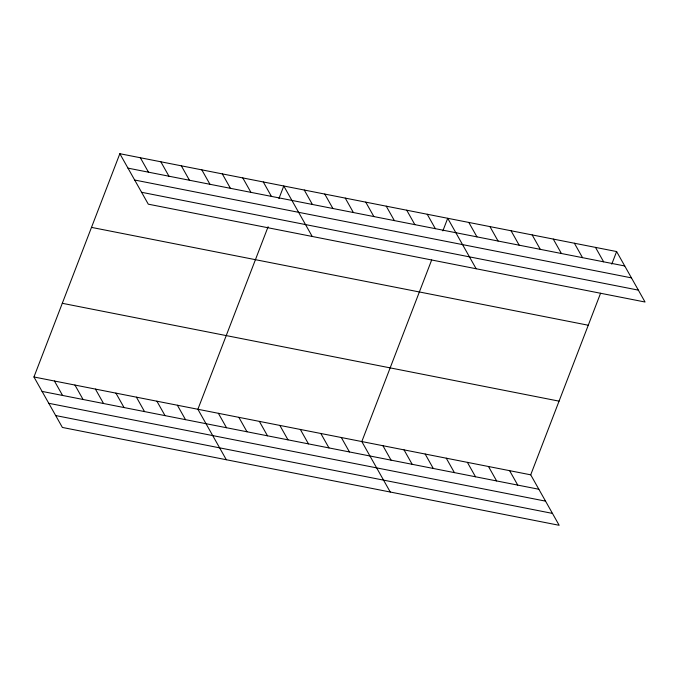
<?xml version="1.0" encoding="UTF-8"?>
<svg xmlns="http://www.w3.org/2000/svg" width="679" height="679" viewBox="0 0 679 679"><rect width="100%" height="100%" fill="white"/><g stroke="black" fill="none" stroke-linecap="round" stroke-linejoin="round"><path stroke-width="1.02" d="M33.95 376.981L530.715 474.825L559.156 525.291L62.383 427.447L33.95 376.981L119.843 153.709L616.617 251.553L645.05 302.019L148.285 204.175L119.843 153.709M268.112 226.718L197.886 409.267L226.319 459.734M278.933 198.599L283.78 185.995L312.213 236.462M431.674 259.972L361.814 441.562L390.255 492.029M442.861 230.885L447.716 218.282L476.149 268.748M530.715 474.825L600.576 293.243M611.762 264.156L616.617 251.553M127.975 168.137L624.748 265.981M134.68 180.028L631.445 277.872M141.58 192.284L638.345 290.128M91.504 227.389L588.269 325.233M62.298 303.301L559.063 401.145M42.081 391.41L538.846 489.253M48.778 403.301L545.551 501.144M55.686 415.556L552.451 513.4M595.5 247.394L603.631 261.822M574.392 243.235L582.523 257.664M553.275 239.076L561.406 253.505M532.166 234.917L540.297 249.346M511.049 230.758L519.18 245.187M489.941 226.599L498.072 241.028M468.824 222.44L476.955 236.869M427.218 214.25L435.349 228.679M406.729 210.21L414.861 224.639M386.241 206.178L394.372 220.607M365.743 202.138L373.874 216.567M509.606 470.666L517.737 485.095M345.255 198.107L353.386 212.535M488.49 466.507L496.621 480.936M324.766 194.067L332.897 208.495M467.381 462.348L475.512 476.777M304.268 190.035L312.399 204.464M446.264 458.189L454.395 472.618M425.156 454.03L433.287 468.459M263.291 181.964L271.422 196.392M404.039 449.88L412.17 464.309M242.793 177.923L250.924 192.352M382.931 445.721L391.062 460.15M222.305 173.892L230.436 188.321M201.816 169.852L209.947 184.281M341.325 437.522L349.456 451.951M181.318 165.812L189.449 180.241M320.836 433.491L328.967 447.919M160.83 161.78L168.961 176.209M300.339 429.451L308.47 443.879M140.341 157.74L148.472 172.169M279.85 425.41L287.981 439.839M259.361 421.379L267.492 435.808M238.864 417.339L246.995 431.768M218.375 413.307L226.506 427.736M177.389 405.236L185.52 419.664M156.9 401.196L165.031 415.624M136.411 397.164L144.542 411.593M115.914 393.124L124.045 407.553M95.425 389.092L103.556 403.521M74.936 385.052L83.067 399.481M54.439 381.021L62.57 395.45"/></g></svg>
